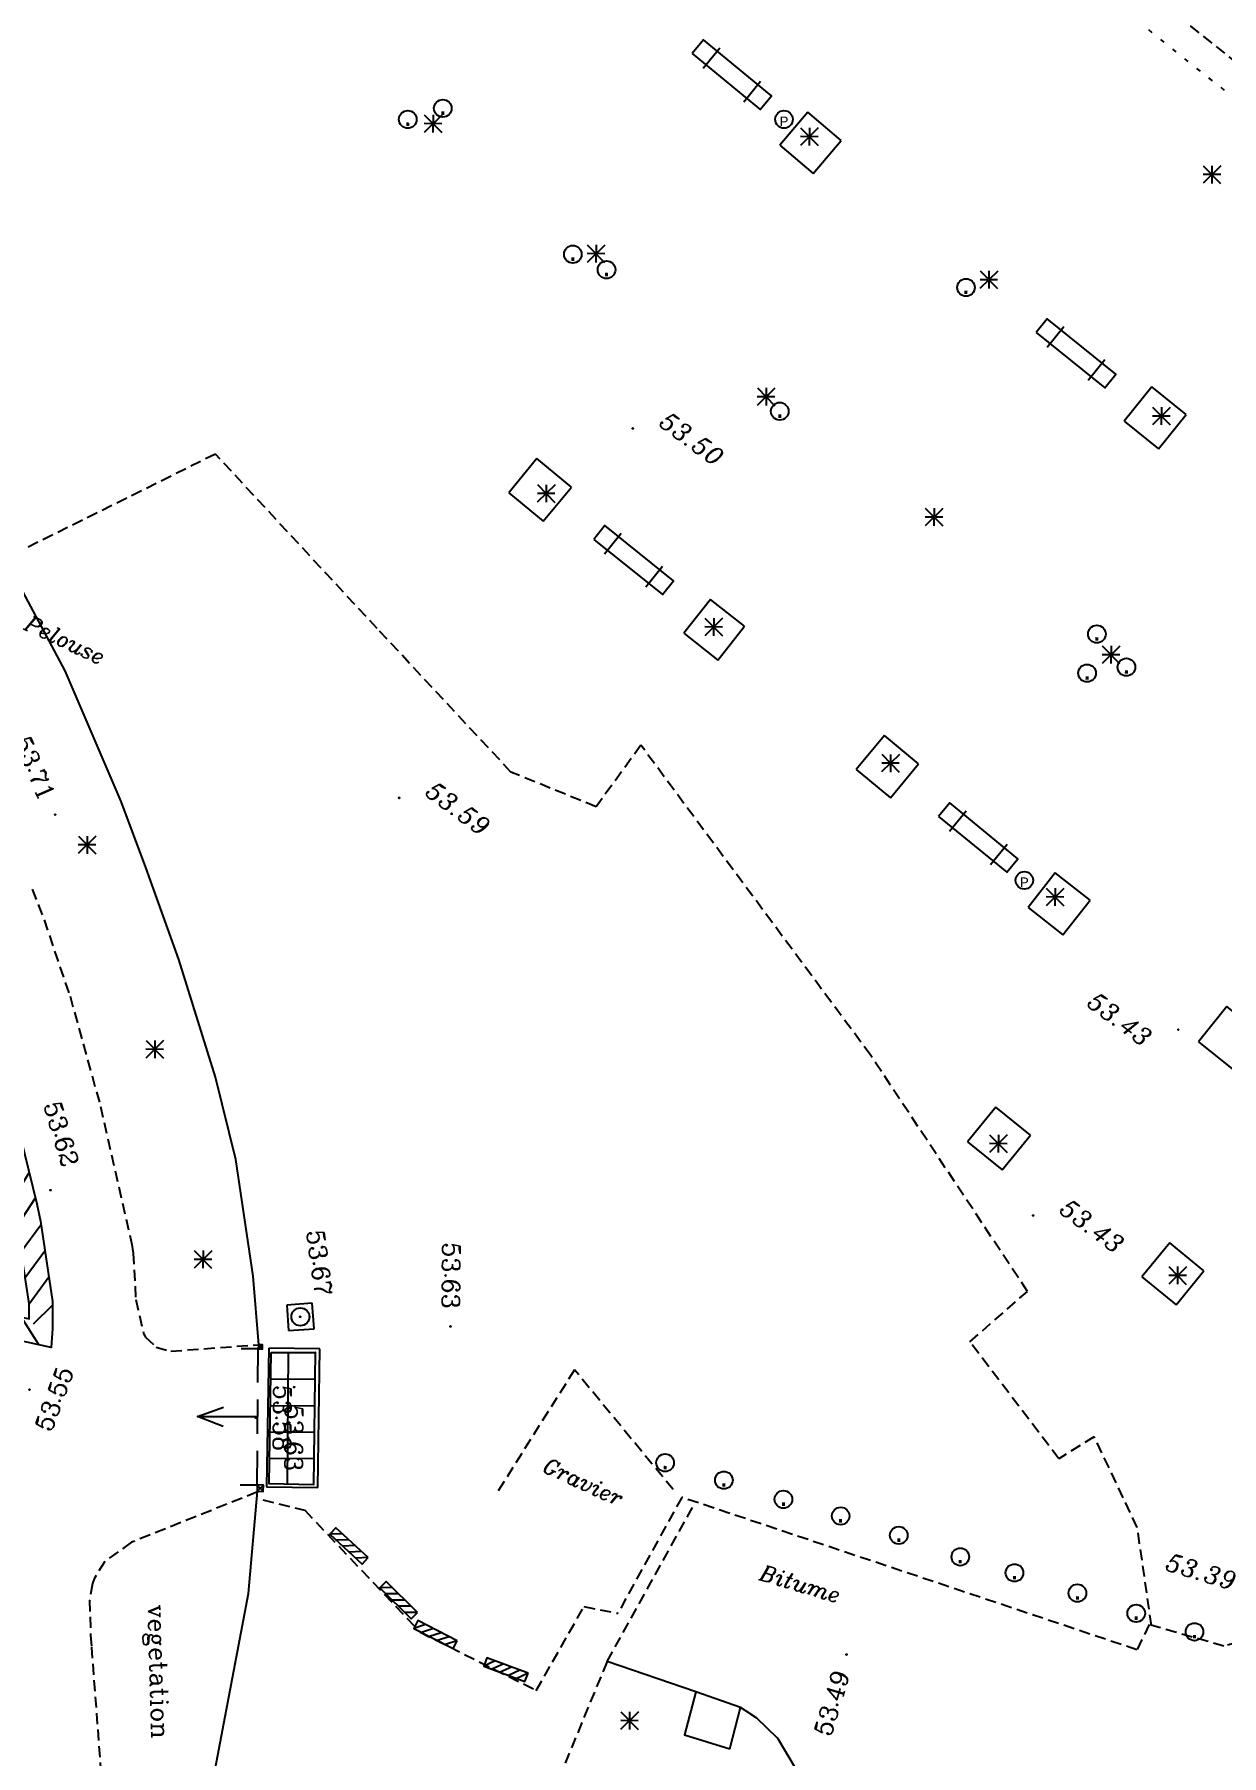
# Model space of a CAD drawing. Extents: x 661856 to 662117, y 6866905 to 6867165.
# Drawn here: x 661957.48 to 661984.43, y 6867055.48 to 6867094.59 of the extents above; entities that cross this region are included whole.
import ezdxf
from ezdxf.enums import TextEntityAlignment as Align

# ---------------------------------------------------------------- set-up
doc = ezdxf.new("R2010")
doc.units = 0
for name, pattern in [('CONTINU', [0]), ('DISCONTIN', [0.75, 0.5, -0.25]), ('HAIELIN', [0.375, 0.25, -0.125]), ('HIDDEN', [0.375, 0.25, -0.125]), ('POINTILL', [0.25, 0, -0.25])]:
    doc.linetypes.add(name, pattern=pattern)
doc.layers.get('0').update_dxf_attribs({"linetype": 'CONTINUOUS'})
for name, color, linetype in [('ACCES', 7, 'CONTINU'), ('AFFICHAGE', 6, 'CONTINU'), ('ARBRES', 3, 'CONTINU'), ('BORDURE', 7, 'CONTINU'), ('CLOTURE', 7, 'CONTINU'), ('COTE_ALTI', 8, 'CONTINU'), ('COTE_DE_SEUIL', 8, 'CONTINU'), ('HAIE', 3, 'CONTINU'), ('LIGNE_DIVERS', 7, 'CONTINU'), ('MOB-URB', 6, 'CONTINU'), ('MUR', 7, 'CONTINU'), ('NOM_DE_VOIE', 7, 'CONTINU'), ('OBJET_ASSAINIS', 5, 'CONTINU'), ('OBJET_DIVERS', 6, 'CONTINU'), ('OUVRAGE_ART_DA', 7, 'CONTINU'), ('OUVRAGE_ART_PI', 7, 'CONTINU')]:
    doc.layers.add(name, color=color, linetype=linetype)
doc.styles.add('COMPLEX', font='COMPLEX')
doc.styles.add('ITALIC', font='italic.shx', dxfattribs={"height": 0.6})
doc.styles.get("Standard").update_dxf_attribs({"font": 'ARIALUNI.ttf', "height": 2})

# ---------------------------------------------------------------- blocks, each defined once
blk = doc.blocks.new('*X92')
at = {"layer": 'OBJET_DIVERS', "color": 6, "linetype": 'CONTINU'}
for p, q in [((610601.438, 133569.563), (610602.434, 133569.563)), ((610601.834, 133566.573), (610601.834, 133569.57)), ((610601.434, 133568.963), (610602.432, 133568.963)), ((610601.43, 133568.363), (610602.43, 133568.363)), ((610601.427, 133567.763), (610602.427, 133567.763)), ((610601.423, 133567.163), (610602.425, 133567.163))]:
    blk.add_line(p, q, dxfattribs=at)
blk = doc.blocks.new('*X162')
at = {"layer": 'MUR', "color": 7, "linetype": 'CONTINU'}
for p, q in [((610592.953, 133581.5), (610592.67, 133580.799)), ((610593.187, 133580.947), (610592.904, 133580.247)), ((610593.422, 133580.395), (610593.139, 133579.695)), ((610593.657, 133579.843), (610593.374, 133579.142)), ((610593.891, 133579.291), (610593.608, 133578.59)), ((610594.126, 133578.739), (610593.843, 133578.038)), ((610594.361, 133578.186), (610594.078, 133577.486)), ((610594.595, 133577.634), (610594.293, 133576.945)), ((610594.819, 133577.059), (610594.49, 133576.378)), ((610595.016, 133576.492), (610594.687, 133575.812)), ((610595.214, 133575.925), (610594.885, 133575.245)), ((610595.411, 133575.359), (610595.082, 133574.679)), ((610595.613, 133574.769), (610595.225, 133574.12)), ((610595.759, 133574.187), (610595.372, 133573.539)), ((610595.906, 133573.605), (610595.518, 133572.957)), ((610596.052, 133573.023), (610595.647, 133572.395)), ((610596.185, 133572.414), (610595.742, 133571.802)), ((610596.28, 133571.822), (610595.837, 133571.21)), ((610596.375, 133571.23), (610595.93, 133570.617)), ((610594.403, 133570.142), (610594.049, 133570.81)), ((610593.829, 133570.319), (610593.59, 133570.77)), ((610594.976, 133569.966), (610594.622, 133570.634)), ((610595.581, 133569.812), (610595.196, 133570.457)), ((610596.464, 133570.595), (610596.031, 133570.158)), ((610596.168, 133569.689), (610595.754, 133570.322))]:
    blk.add_line(p, q, dxfattribs=at)
blk = doc.blocks.new('*X214')
at = {"layer": 'MUR', "color": 7, "linetype": 'CONTINU'}
for p, q in [((610599.046, 133617.124), (610599.172, 133616.583)), ((610599.555, 133616.807), (610599.681, 133616.265)), ((610600.065, 133616.49), (610600.191, 133615.948)), ((610600.574, 133616.173), (610600.7, 133615.631)), ((610601.083, 133615.856), (610601.209, 133615.314)), ((610601.593, 133615.539), (610601.719, 133614.997)), ((610602.102, 133615.221), (610602.228, 133614.68)), ((610602.611, 133614.904), (610602.737, 133614.363)), ((610603.121, 133614.587), (610603.247, 133614.046)), ((610603.63, 133614.27), (610603.756, 133613.729)), ((610604.139, 133613.953), (610604.265, 133613.411)), ((610604.649, 133613.636), (610604.775, 133613.094)), ((610605.158, 133613.319), (610605.284, 133612.777)), ((610605.667, 133613.002), (610605.794, 133612.46)), ((610606.177, 133612.685), (610606.303, 133612.144)), ((610606.687, 133612.368), (610606.813, 133611.827)), ((610607.196, 133612.052), (610607.322, 133611.51)), ((610607.706, 133611.735), (610607.832, 133611.193)), ((610608.215, 133611.418), (610608.342, 133610.877)), ((610608.725, 133611.101), (610608.851, 133610.56)), ((610609.234, 133610.784), (610609.361, 133610.243)), ((610609.744, 133610.468), (610609.87, 133609.926)), ((610610.253, 133610.151), (610610.38, 133609.609)), ((610610.763, 133609.834), (610610.889, 133609.293)), ((610611.273, 133609.517), (610611.399, 133608.976)), ((610611.797, 133609.183), (610611.862, 133608.631)), ((610612.268, 133608.812), (610612.333, 133608.259)), ((610612.739, 133608.44), (610612.804, 133607.888)), ((610613.21, 133608.068), (610613.275, 133607.516)), ((610613.681, 133607.696), (610613.746, 133607.144)), ((610614.152, 133607.325), (610614.217, 133606.772)), ((610614.623, 133606.953), (610614.688, 133606.401)), ((610615.094, 133606.581), (610615.159, 133606.029)), ((610615.565, 133606.209), (610615.63, 133605.657)), ((610616.036, 133605.838), (610616.101, 133605.286)), ((610616.507, 133605.466), (610616.572, 133604.914)), ((610616.978, 133605.094), (610617.043, 133604.542)), ((610617.449, 133604.723), (610617.514, 133604.17)), ((610617.92, 133604.351), (610617.985, 133603.799)), ((610618.391, 133603.979), (610618.456, 133603.427)), ((610618.862, 133603.607), (610618.927, 133603.055)), ((610619.333, 133603.236), (610619.398, 133602.683)), ((610619.804, 133602.864), (610619.869, 133602.312)), ((610620.275, 133602.492), (610620.34, 133601.94)), ((610620.745, 133602.121), (610620.811, 133601.568)), ((610621.216, 133601.749), (610621.282, 133601.197)), ((610621.687, 133601.377), (610621.752, 133600.825)), ((610622.158, 133601.005), (610622.223, 133600.453)), ((610622.629, 133600.633), (610622.694, 133600.081)), ((610623.1, 133600.261), (610623.165, 133599.709)), ((610623.571, 133599.889), (610623.635, 133599.337)), ((610624.041, 133599.517), (610624.106, 133598.965)), ((610624.512, 133599.145), (610624.577, 133598.593)), ((610624.983, 133598.773), (610625.048, 133598.221)), ((610625.454, 133598.401), (610625.518, 133597.849)), ((610625.925, 133598.029), (610625.989, 133597.477)), ((610626.395, 133597.657), (610626.46, 133597.105)), ((610626.866, 133597.285), (610626.931, 133596.733)), ((610627.337, 133596.913), (610627.402, 133596.361)), ((610627.808, 133596.541), (610627.872, 133595.989)), ((610628.278, 133596.169), (610628.343, 133595.617)), ((610628.749, 133595.797), (610628.814, 133595.245)), ((610629.22, 133595.425), (610629.285, 133594.873)), ((610629.691, 133595.053), (610629.755, 133594.501)), ((610630.161, 133594.681), (610630.226, 133594.129)), ((610630.632, 133594.309), (610630.697, 133593.757)), ((610631.103, 133593.937), (610631.145, 133593.579))]:
    blk.add_line(p, q, dxfattribs=at)
blk = doc.blocks.new('P25000')
for p, q in [((0, 0.994), (0, 0)), ((0.999, 0.994), (0, 0.994)), ((0.999, 0), (0.999, 0.994)), ((0, 0), (0.999, 0))]:
    blk.add_line(p, q)
blk = doc.blocks.new('P20100')
for p, q in [((0, 0.994), (0, 0)), ((0.999, 0.994), (0, 0.994)), ((0.999, 0), (0.999, 0.994)), ((0, 0), (0.999, 0))]:
    blk.add_line(p, q)
blk.add_circle((0.496, 0.492), 0.35)
blk = doc.blocks.new('SU317')
at = {"color": 0, "linetype": 'CONTINUOUS'}
for points in [[(-0.149, 0), (-0.146, 0.031), (-0.14, 0.052), (-0.127, 0.077), (-0.107, 0.1), (-0.076, 0.127), (-0.052, 0.137), (-0.021, 0.146), (0, 0.146), (0.023, 0.145), (0.048, 0.139), (0.076, 0.126), (0.098, 0.109), (0.116, 0.089), (0.13, 0.067), (0.14, 0.046), (0.146, 0.02), (0.148, -0.004), (0.143, -0.031), (0.135, -0.061), (0.119, -0.088), (0.096, -0.117), (0.065, -0.135), (0.035, -0.148), (0.003, -0.151), (-0.031, -0.148), (-0.056, -0.14), (-0.077, -0.13), (-0.094, -0.118), (-0.113, -0.099), (-0.13, -0.077), (-0.139, -0.058), (-0.146, -0.035), (-0.149, -0.013), (-0.148, 0.002)], [(0.853, 0.001), (0.858, 0.041), (0.868, 0.066), (0.879, 0.084), (0.895, 0.102), (0.915, 0.12), (0.938, 0.134), (0.971, 0.145), (0.992, 0.148), (1.012, 0.148), (1.038, 0.142), (1.061, 0.135), (1.086, 0.121), (1.106, 0.102), (1.121, 0.086), (1.132, 0.068), (1.141, 0.044), (1.148, 0.015), (1.148, -0.009), (1.146, -0.032), (1.133, -0.065), (1.12, -0.087), (1.103, -0.109), (1.08, -0.126), (1.058, -0.137), (1.028, -0.146), (1.003, -0.149), (0.977, -0.147), (0.939, -0.135), (0.917, -0.124), (0.901, -0.11), (0.887, -0.096), (0.877, -0.081), (0.868, -0.065), (0.861, -0.048), (0.854, -0.024), (0.852, 0)], [(-0.055, -0.056), (0.001, 0.075), (0.057, -0.055)], [(0.149, 0.001), (0.852, 0.001)], [(0.948, -0.061), (1.002, 0.077), (1.058, -0.054)], [(0.04, -0.013), (-0.036, -0.013)], [(1.041, -0.017), (0.967, -0.018)]]:
    blk.add_lwpolyline(points, dxfattribs=at)
blk = doc.blocks.new('P30800')
at = {"color": 0}
blk.add_circle((0, 0), 0.05, dxfattribs=at)
blk.add_attdef('COTE30800', text='', height=0.3).set_placement((0, -0.6), align=Align.CENTER)
blk = doc.blocks.new('P30500')
at = {"color": 0}
blk.add_circle((0, 0), 0.05, dxfattribs=at)
blk.add_attdef('COTE30500', text='', height=0.3).set_placement((-0.3, -0.15), align=Align.RIGHT)
blk = doc.blocks.new('P30400')
at = {"color": 0}
blk.add_circle((0, 0), 0.05, dxfattribs=at)
blk.add_attdef('COTE30400', text='', height=0.3).set_placement((-0.3, 0.3), align=Align.RIGHT)
blk = doc.blocks.new('P30200')
at = {"color": 0}
blk.add_circle((0, 0), 0.05, dxfattribs=at)
blk.add_attdef('COTE30200', (0.3, -0.15), '', height=0.3)
blk = doc.blocks.new('P30700')
at = {"color": 0}
blk.add_circle((0, 0), 0.05, dxfattribs=at)
blk.add_attdef('COTE30700', text='', height=0.3).set_placement((0, 0.3), align=Align.CENTER)
blk = doc.blocks.new('P30100')
at = {"color": 0}
blk.add_circle((0, 0), 0.05, dxfattribs=at)
blk.add_attdef('COTE30100', (0.3, 0.3), '', height=0.3)
blk = doc.blocks.new('P30600')
at = {"color": 0}
blk.add_circle((0, 0), 0.05, dxfattribs=at)
blk.add_attdef('COTE30600', text='', height=0.3).set_placement((-0.3, -0.6), align=Align.RIGHT)
blk = doc.blocks.new('P23000')
at = {"color": 3}
for p, q in [((-1, 1), (1, -1)), ((1, 1), (-1, -1)), ((1, 0), (-1, 0)), ((0, 1), (0, -1))]:
    blk.add_line(p, q, dxfattribs=at)
blk = doc.blocks.new('P29100')
for p, q in [((0, 0), (0.2, 0.2)), ((0.2, 0), (0.4, 0.2)), ((0.4, 0), (0.6, 0.2)), ((0.6, 0), (0.8, 0.2)), ((0.8, 0), (1, 0.2))]:
    blk.add_line(p, q)
blk.add_lwpolyline([(0, 0), (1, 0), (1, 0.2), (0, 0.2)], close=True)
blk = doc.blocks.new('P23800')
for p, q in [((0, 0.497), (0, 0)), ((0.999, 0.497), (0, 0.497)), ((0.999, 0), (0.999, 0.497)), ((0, 0), (0.999, 0))]:
    blk.add_line(p, q)
blk = doc.blocks.new('SU413')
at = {"color": 0, "linetype": 'CONTINUOUS'}
for points in [[(0.429, 1), (0.5, 1.75), (0.571, 1)], [(0.5, 0), (0.5, 1.75), (0.5, 0)], [(0, 0.5), (0, 0)], [(1, 0), (1, 0.5)]]:
    blk.add_lwpolyline(points, dxfattribs=at)
at = {"color": 0, "linetype": 'DISCONTIN'}
blk.add_lwpolyline([(0, 0), (1, 0)], dxfattribs=at)
blk = doc.blocks.new('P29600')
blk.add_lwpolyline([(0, 0), (1, 0), (1, 1), (0, 1), (0, 0), (1, 1), (0, 1), (1, 0)])
blk = doc.blocks.new('P24400', base_point=(1, 1))
blk.add_circle((1, 1), 1)
blk.add_text('.', height=2.58).set_placement((0.5, 0.25), (1.5, 0.25), align=Align.ALIGNED)
blk = doc.blocks.new('P22100', base_point=(1, 1))
blk.add_circle((1, 1), 1)
blk.add_text('P', height=1.07).set_placement((0.5, 0.25), (1.5, 0.25), align=Align.ALIGNED)
blk = doc.blocks.new('P24100')
blk.add_lwpolyline([(0, 0), (2, 0), (2, 0.4), (0, 0.4)], close=True)
for points in [[(0.4, -0.1), (0.4, 0.5)], [(1.6, -0.1), (1.6, 0.5)]]:
    blk.add_lwpolyline(points)

msp = doc.modelspace()

# ---------------------------------------------------------------- linework, layer by layer
at = {"layer": 'BORDURE', "color": 7, "linetype": 'CONTINUOUS'}
for points in [[(661972.489, 6867056.936), (661970.478, 6867057.622)], [(661974.963, 6867051.397), (661975.236, 6867052.425), (661975.316, 6867053.412), (661975.19, 6867054.131), (661974.851, 6867055.034), (661974.372, 6867055.849), (661974.342, 6867055.891), (661973.874, 6867056.338), (661973.612, 6867056.511), (661973.507, 6867056.574)]]:
    msp.add_lwpolyline(points, dxfattribs=at)
msp.add_polyline3d([(661973.266, 6867055.635, 53.65), (661973.507, 6867056.574, 53.463), (661972.489, 6867056.936, 53.501), (661972.235, 6867055.954, 53.516)], close=True, dxfattribs=at)
at = {"layer": 'CLOTURE', "color": 7, "linetype": 'CONTINU'}
for points in [[(661962.568, 6867064.815), (661962.44, 6867066.374), (661962.047, 6867069.029), (661961.59, 6867070.898), (661960.751, 6867073.57), (661960.007, 6867075.657), (661959.441, 6867077.161), (661958.173, 6867080.125), (661957.154, 6867082.044), (661956.072, 6867083.697), (661955.789, 6867084.073), (661955.023, 6867084.977), (661953.987, 6867085.961), (661952.877, 6867086.775), (661952.222, 6867087.153), (661946.006, 6867090.399)], [(661960.268, 6867050.68), (661961.443, 6867054.454), (661962.334, 6867059.167), (661962.542, 6867061.488)]]:
    msp.add_lwpolyline(points, dxfattribs=at)
at = {"layer": 'HAIE', "color": 3, "linetype": 'HAIELIN'}
msp.add_lwpolyline([(661992.407, 6867087.824), (661979.242, 6867098.374), (661973.016, 6867103.474), (661963.215, 6867109.776)], dxfattribs=at)
at = {"layer": 'LIGNE_DIVERS', "color": 7, "linetype": 'POINTILL'}
msp.add_lwpolyline([(661986.824, 6867070.234), (661986.391, 6867070.848), (661987.869, 6867076.4), (661991.47, 6867087.111), (661991.134, 6867087.94), (661985.589, 6867092.442), (661978.4, 6867098.175), (661974.269, 6867101.545), (661967.228, 6867106.243), (661963.121, 6867109.427), (661963.282, 6867110.114)], dxfattribs=at)
at = {"layer": 'LIGNE_DIVERS', "color": 7, "linetype": 'HIDDEN'}
for points in [[(661982.836, 6867058.438), (661982.516, 6867060.666), (661981.539, 6867062.729), (661980.735, 6867062.23), (661978.715, 6867064.887), (661980.023, 6867066.029), (661976.463, 6867071.391), (661971.247, 6867078.436), (661970.228, 6867077.039), (661968.294, 6867077.828), (661965.259, 6867081.086), (661961.585, 6867085.052), (661954.766, 6867081.662), (661951.224, 6867085.538), (661950.606, 6867084.295), (661948.623, 6867084.651), (661948.306, 6867089.147), (661945.815, 6867089.67)], [(661957.427, 6867075.169), (661957.693, 6867074.471), (661958.283, 6867072.735), (661958.976, 6867070.231), (661959.685, 6867067.098), (661959.72, 6867066.895), (661959.776, 6867065.849), (661959.958, 6867065.057), (661959.995, 6867064.992), (661960.236, 6867064.763), (661960.575, 6867064.672), (661962.566, 6867064.819)], [(661971.981, 6867061.526), (661969.738, 6867064.25), (661967.943, 6867061.399)], [(661962.539, 6867061.474), (661959.681, 6867060.33), (661959.073, 6867059.897), (661958.828, 6867059.502), (661958.792, 6867059.392), (661958.728, 6867059.008), (661958.749, 6867058.221), (661958.771, 6867057.945), (661959.031, 6867054.486), (661960.216, 6867050.541)], [(661962.66, 6867061.292), (661963.611, 6867061.058), (661966.233, 6867058.288), (661968.869, 6867056.966), (661969.953, 6867058.87), (661970.721, 6867058.717)], [(661984.804, 6867058.064), (661984.484, 6867057.969), (661982.787, 6867058.459), (661982.506, 6867057.889), (661972.176, 6867061.351), (661970.721, 6867058.717)], [(661970.479, 6867057.624), (661972.487, 6867061.246)], [(661970.478, 6867057.622), (661968.734, 6867053.403)]]:
    msp.add_lwpolyline(points, dxfattribs=at)
at = {"layer": 'MUR', "color": 7, "linetype": 'CONTINUOUS'}
msp.add_lwpolyline([(661956.204, 6867072.466), (661957.063, 6867069.934), (661957.527, 6867068.018), (661957.61, 6867067.623), (661957.887, 6867065.797), (661957.885, 6867065.184), (661957.857, 6867064.753), (661956.676, 6867065.01), (661954.905, 6867065.571), (661955.067, 6867066.081), (661956.813, 6867065.527), (661957.352, 6867065.41), (661957.352, 6867065.41), (661957.353, 6867065.758), (661957.084, 6867067.527), (661957.005, 6867067.9), (661956.548, 6867069.785), (661955.704, 6867072.277)], dxfattribs=at)
at = {"layer": 'OBJET_DIVERS', "color": 6, "linetype": 'CONTINUOUS'}
msp.add_polyline3d([(661962.852, 6867064.644, 53.633), (661963.848, 6867064.647, 53.641), (661963.811, 6867061.633, 53.617), (661962.807, 6867061.658, 53.612)], close=True, dxfattribs=at)

# ---------------------------------------------------------------- block references
at = {"layer": 'ACCES', "color": 7, "linetype": 'CONTINU', "xscale": 3.089004000125413, "yscale": 0.7808408997587457, "rotation": 89.6036627097195}
msp.add_blockref('SU413', (661962.535, 6867061.633), dxfattribs=at)
at = {"layer": 'AFFICHAGE', "color": 6, "linetype": 'CONTINU', "xscale": 2.965951999760868, "yscale": 2.965951999760868, "rotation": 141.53596271642}
msp.add_blockref('SU317', (661986.898, 6867093.669), dxfattribs=at)
at = {"layer": 'ARBRES', "color": 3, "linetype": 'CONTINU', "xscale": 0.1999999999095632, "yscale": 0.1999999999095632, "rotation": 359.5109626559351}
for p in [(661966.526, 6867092.556), (661975.07, 6867092.261), (661984.21, 6867091.401), (661970.224, 6867089.603), (661979.145, 6867089.011), (661974.088, 6867086.353), (661983.06, 6867085.914), (661969.094, 6867084.156), (661977.901, 6867083.62), (661972.896, 6867081.123), (661981.917, 6867080.493), (661976.912, 6867078.029), (661958.671, 6867076.173), (661980.648, 6867074.988), (661960.207, 6867071.529), (661979.362, 6867069.387), (661961.301, 6867066.756), (661983.43, 6867066.392), (661970.986, 6867056.279)]:
    msp.add_blockref('P23000', p, dxfattribs=at)
at = {"layer": 'COTE_ALTI', "color": 8}
ref = msp.add_blockref('P30100', (661971.065, 6867085.635, 53.495), dxfattribs=dict(at, xscale=0.2000000001091808, yscale=0.2000000001091808, rotation=323.5109659918188))
ref.add_attrib('COTE30100', '53.50', (661971.625, 6867085.718, 53.495), dxfattribs={"color": 8, "height": 0.4, "rotation": 323.511, "style": 'ITALIC'})
ref = msp.add_blockref('P30500', (661957.944, 6867076.86, 53.714), dxfattribs=dict(at, xscale=0.1999999996533384, yscale=0.1999999996533384, rotation=293.8109668964012))
ref.add_attrib('COTE30500', '53.71', dxfattribs={"color": 8, "height": 0.4, "rotation": 293.811, "style": 'COMPLEX'}).set_placement((661957.599, 6867077.146, 53.714), align=Align.RIGHT)
ref = msp.add_blockref('P30100', (661965.756, 6867077.241, 53.593), dxfattribs=dict(at, xscale=0.2000000001091808, yscale=0.2000000001091808, rotation=323.5109659918188))
ref.add_attrib('COTE30100', '53.59', (661966.316, 6867077.324, 53.593), dxfattribs={"color": 8, "height": 0.4, "rotation": 323.511, "style": 'ITALIC'})
ref = msp.add_blockref('P30600', (661983.447, 6867071.976, 53.435), dxfattribs=dict(at, xscale=0.2000000001091808, yscale=0.2000000001091808, rotation=323.5109659918188))
ref.add_attrib('COTE30600', '53.43', dxfattribs={"color": 8, "height": 0.4, "rotation": 323.511, "style": 'ITALIC'}).set_placement((661982.65, 6867071.57, 53.435), align=Align.RIGHT)
ref = msp.add_blockref('P30400', (661957.84, 6867068.33, 53.619), dxfattribs=dict(at, xscale=0.2000000001961819, yscale=0.2000000001961819, rotation=286.6109670162652))
ref.add_attrib('COTE30400', '53.62', dxfattribs={"color": 8, "height": 0.4, "rotation": 286.611, "style": 'COMPLEX'}).set_placement((661958.109, 6867068.828, 53.619), align=Align.RIGHT)
ref = msp.add_blockref('P30100', (661980.154, 6867067.755, 53.433), dxfattribs=dict(at, xscale=0.2000000001091808, yscale=0.2000000001091808, rotation=323.5109659918188))
ref.add_attrib('COTE30100', '53.43', (661980.713, 6867067.839, 53.433), dxfattribs={"color": 8, "height": 0.4, "rotation": 323.511, "style": 'ITALIC'})
ref = msp.add_blockref('P30400', (661963.506, 6867065.455, 53.668), dxfattribs=dict(at, xscale=0.1999999999910917, yscale=0.1999999999910917, rotation=277.6109672423038))
ref.add_attrib('COTE30400', '53.67', dxfattribs={"color": 8, "height": 0.4, "rotation": 277.611, "style": 'COMPLEX'}).set_placement((661963.849, 6867065.904, 53.668), align=Align.RIGHT)
ref = msp.add_blockref('P30500', (661966.925, 6867065.235, 53.633), dxfattribs=dict(at, xscale=0.2000000003475431, yscale=0.2000000003475431, rotation=269.5109674930094))
ref.add_attrib('COTE30500', '53.63', dxfattribs={"color": 8, "height": 0.4, "rotation": 269.511, "style": 'COMPLEX'}).set_placement((661966.728, 6867065.637, 53.633), align=Align.RIGHT)
ref = msp.add_blockref('P30800', (661957.365, 6867063.798, 53.548), dxfattribs=dict(at, xscale=0.1999999997360382, yscale=0.1999999997360382, rotation=69.7109632142136))
ref.add_attrib('COTE30800', '53.55', dxfattribs={"color": 8, "height": 0.4, "rotation": 69.711, "style": 'COMPLEX'}).set_placement((661958.116, 6867063.52, 53.548), align=Align.CENTER)
ref = msp.add_blockref('P30200', (661963.375, 6867063.854, 53.633), dxfattribs=dict(at, xscale=0.2000000003475431, yscale=0.2000000003475431, rotation=269.5109674930094))
ref.add_attrib('COTE30200', '53.63', (661963.172, 6867063.455, 53.633), dxfattribs={"color": 8, "height": 0.4, "rotation": 269.511, "style": 'COMPLEX'})
ref = msp.add_blockref('P30400', (661984.954, 6867058.742, 53.395), dxfattribs=dict(at, xscale=0.2000000000932818, yscale=0.2000000000932818, rotation=343.3109654157499))
ref.add_attrib('COTE30400', '53.39', dxfattribs={"color": 8, "height": 0.4, "rotation": 343.311, "style": 'ITALIC'}).set_placement((661984.686, 6867059.24, 53.395), align=Align.RIGHT)
ref = msp.add_blockref('P30500', (661975.912, 6867057.779, 53.491), dxfattribs=dict(at, xscale=0.2000000003706532, yscale=0.2000000003706532, rotation=73.31096317646008))
ref.add_attrib('COTE30500', '53.49', dxfattribs={"color": 8, "height": 0.4, "rotation": 73.311, "style": 'COMPLEX'}).set_placement((661975.988, 6867057.339, 53.491), align=Align.RIGHT)
at = {"layer": 'COTE_DE_SEUIL', "color": 8}
ref = msp.add_blockref('P30700', (661962.499, 6867063.158, 53.579), dxfattribs=dict(at, xscale=0.2000000003475431, yscale=0.2000000003475431, rotation=269.5109674930094))
ref.add_attrib('COTE30700', '53.58', dxfattribs={"color": 8, "height": 0.4, "rotation": 269.511, "style": 'COMPLEX'}).set_placement((661962.899, 6867063.155, 53.579), align=Align.CENTER)
at = {"layer": 'LIGNE_DIVERS', "color": 7, "linetype": 'CONTINU'}
for p, xscale, yscale, rotation in [((661974.397, 6867092.066), 0.9953591998789645, 0.9953591998789645, 319.6463627122319), ((661982.217, 6867085.803), 1.004201999898905, 1.004201999898905, 321.020462716893), ((661968.243, 6867084.17), 1.014526999753973, 1.014526999753973, 320.4718627240442), ((661972.222, 6867080.982), 0.9841468001671831, 0.9841468001671831, 321.651262701885), ((661976.136, 6867077.885), 1.008467000003331, 1.008467000003331, 320.2655627162228), ((661980.035, 6867074.75), 1.005657999781104, 1.005657999781104, 322.0256627155093), ((661983.905, 6867071.702), 1.031379999962453, 1.031379999962453, 321.0853627122746), ((661979.445, 6867068.789), 1.019194000010288, 1.019194000010288, 50.68438270680065), ((661984.028, 6867066.494), 1.003424999766842, 1.003424999766842, 140.6192627269041)]:
    msp.add_blockref('P25000', p, dxfattribs=dict(at, xscale=xscale, yscale=yscale, rotation=rotation))
at = {"layer": 'MOB-URB', "color": 6, "linetype": 'CONTINU'}
for name, p, rotation in [('P24100', (661972.41, 6867094.15), 320.5550627037371), ('P24100', (661980.219, 6867087.812), 321.1018627003164), ('P24100', (661970.173, 6867083.114), 321.2416626900992), ('P24100', (661978.005, 6867076.816), 320.7293626894723), ('P29100', (661965.052, 6867059.983), 137.3427627073779), ('P29100', (661966.169, 6867058.736), 135.1588626966867), ('P29100', (661967.07, 6867058.095), 152.9122627143884), ('P29100', (661968.682, 6867057.354), 159.5278626873618)]:
    msp.add_blockref(name, p, dxfattribs=dict(at, rotation=rotation))
at = {"layer": 'MOB-URB', "color": 6, "linetype": 'CONTINU', "xscale": 0.1999999999095632, "yscale": 0.1999999999095632, "rotation": 359.5109626559351}
for name, p in [('P24400', (661966.747, 6867092.906)), ('P24400', (661965.952, 6867092.654)), ('P22100', (661974.494, 6867092.654)), ('P24400', (661969.7, 6867089.591)), ('P24400', (661970.465, 6867089.239)), ('P24400', (661978.627, 6867088.836)), ('P24400', (661974.398, 6867086.024)), ('P24400', (661981.598, 6867080.962)), ('P24400', (661982.268, 6867080.212)), ('P24400', (661981.375, 6867080.074)), ('P22100', (661979.951, 6867075.369)), ('P24400', (661971.795, 6867062.137)), ('P24400', (661973.129, 6867061.742)), ('P24400', (661974.481, 6867061.305)), ('P24400', (661975.781, 6867060.927)), ('P24400', (661977.1, 6867060.488)), ('P24400', (661978.497, 6867059.999)), ('P24400', (661979.727, 6867059.636)), ('P24400', (661981.156, 6867059.176)), ('P24400', (661982.491, 6867058.716)), ('P24400', (661983.815, 6867058.295))]:
    msp.add_blockref(name, p, dxfattribs=at)
at = {"layer": 'MUR', "color": 7, "linetype": 'CONTINU', "rotation": 359.5109627095217}
for name in ['*X214', '*X162']:
    msp.add_blockref(name, (50243.611, 6738711.553), dxfattribs=at)
at = {"layer": 'OBJET_ASSAINIS', "color": 5, "linetype": 'CONTINU', "xscale": 0.5828182000954013, "yscale": 0.5828182000954013, "rotation": 184.0378627149663}
msp.add_blockref('P20100', (661963.783, 6867065.759), dxfattribs=at)
at = {"layer": 'OBJET_DIVERS', "color": 6, "linetype": 'CONTINU', "rotation": 359.5109627095217}
msp.add_blockref('*X92', (50243.611, 6738711.553), dxfattribs=at)
at = {"layer": 'OUVRAGE_ART_DA', "color": 7, "linetype": 'CONTINU', "xscale": 3.152076999554502, "yscale": 2.333731999680688, "rotation": 89.11113270747659}
msp.add_blockref('P23800', (661963.907, 6867061.575), dxfattribs=at)
at = {"layer": 'OUVRAGE_ART_PI', "color": 7, "linetype": 'CONTINU'}
for p, xscale, yscale, rotation in [((661962.559, 6867064.816), 0.0940212800629957, 0.0940212800629957, 268.2921626976473), ((661962.535, 6867061.633), 0.1410566996616412, 0.1410566996616412, 267.8860626937545)]:
    msp.add_blockref('P29600', p, dxfattribs=dict(at, xscale=xscale, yscale=yscale, rotation=rotation))

# ---------------------------------------------------------------- texts
at = {"layer": 'NOM_DE_VOIE', "color": 7}
for s, height, rotation, style, p in [('Pelouse                                                                        ', 0.35033, 334.7307, 'ITALIC', (661957.221, 6867081.082)), ('Gravier                                                                        ', 0.34958, 335.3862, 'ITALIC', (661968.991, 6867061.942)), ('Bitume                                                                         ', 0.35096, 343.2385, 'ITALIC', (661973.915, 6867059.488)), ('vegetation', 0.4, 271.7785, 'COMPLEX', (661960.049, 6867058.91))]:
    msp.add_text(s, height=height, rotation=rotation, dxfattribs=dict(at, style=style)).set_placement(p)

doc.saveas('drawing.dxf')
